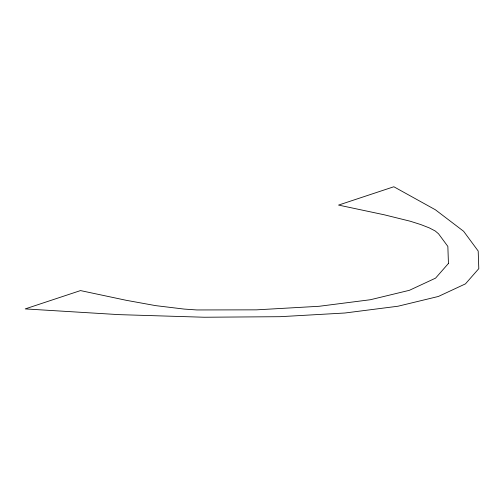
<?xml version="1.0" encoding="UTF-8"?>
<svg xmlns="http://www.w3.org/2000/svg" width="504" height="504" viewBox="0 0 504 504"><rect width="100%" height="100%" fill="white"/><g stroke="black" fill="none" stroke-linecap="round" stroke-linejoin="round"><path stroke-width="0.76" d="M448.447 263.441L435.563 278.139L409.412 290.304L370.402 299.729L319.145 306.281L256.448 309.847L196.888 309.954L184.168 309.084L155.597 305.626L126.258 300.308L80.495 290.587L25.2 308.908L118.881 314.628L204.265 317.243L280.01 316.695L344.925 313.003L397.996 306.224L438.386 296.459L465.463 283.865L478.8 268.645L478.189 251.03L463.636 231.298L435.374 209.765L393.844 186.757L338.549 205.084L384.306 214.805L410.288 221.237L420.846 224.589L429.257 227.877L435.223 230.983L438.537 233.793L447.854 246.424L448.447 263.441"/></g></svg>
